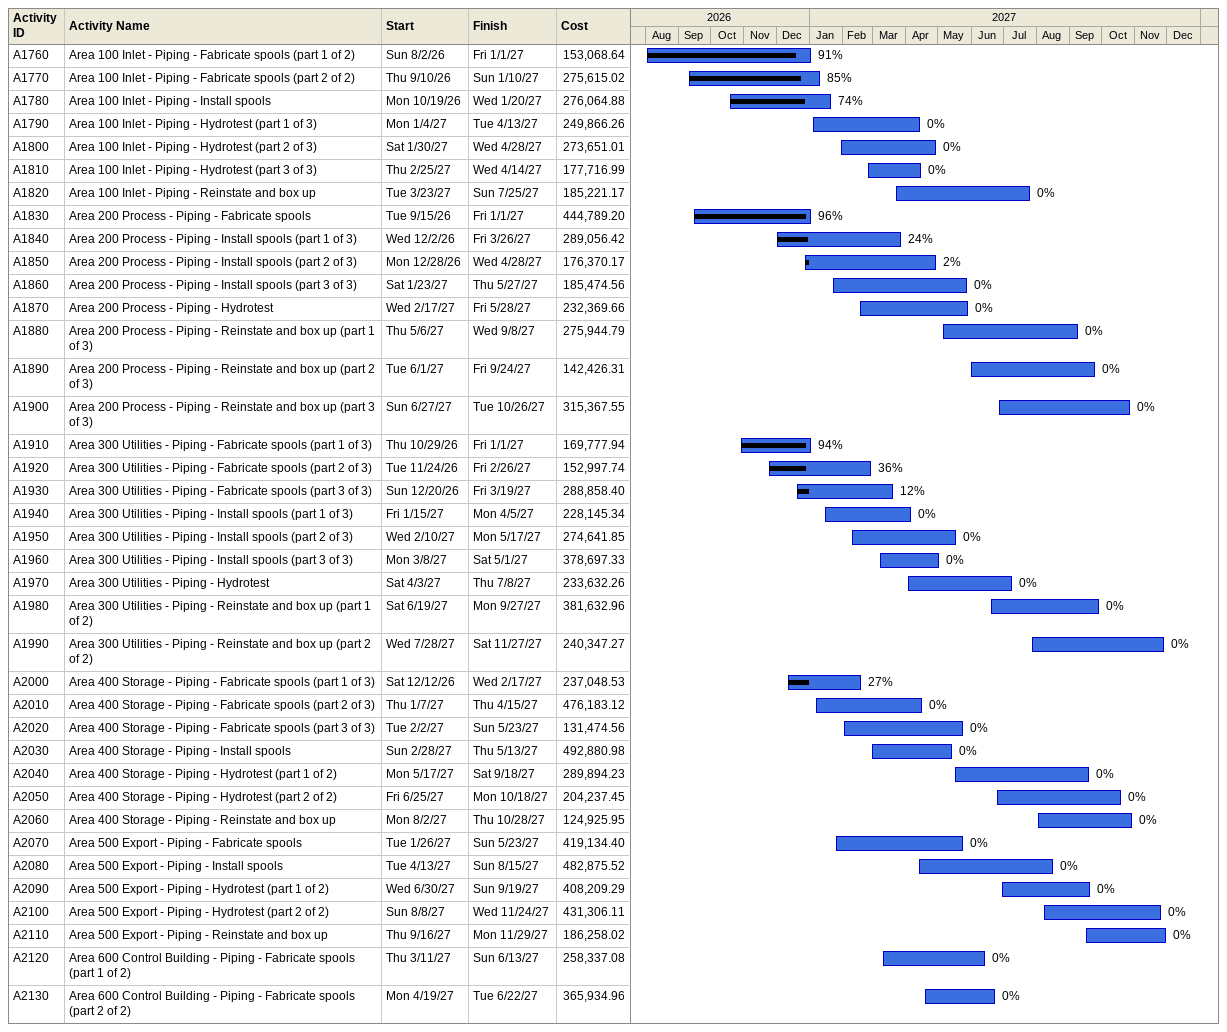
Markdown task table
| ID | Task | Start | Finish | % complete | Cost |
|---|---|---|---|---|---|
| A1760 | Area 100 Inlet - Piping - Fabricate spools (part 1 of 2) | 2026-08-02 | 2027-01-01 | 91 | 153068.64 |
| A1770 | Area 100 Inlet - Piping - Fabricate spools (part 2 of 2) | 2026-09-10 | 2027-01-10 | 85 | 275615.02 |
| A1780 | Area 100 Inlet - Piping - Install spools | 2026-10-19 | 2027-01-20 | 74 | 276064.88 |
| A1790 | Area 100 Inlet - Piping - Hydrotest (part 1 of 3) | 2027-01-04 | 2027-04-13 | 0 | 249866.26 |
| A1800 | Area 100 Inlet - Piping - Hydrotest (part 2 of 3) | 2027-01-30 | 2027-04-28 | 0 | 273651.01 |
| A1810 | Area 100 Inlet - Piping - Hydrotest (part 3 of 3) | 2027-02-25 | 2027-04-14 | 0 | 177716.99 |
| A1820 | Area 100 Inlet - Piping - Reinstate and box up | 2027-03-23 | 2027-07-25 | 0 | 185221.17 |
| A1830 | Area 200 Process - Piping - Fabricate spools | 2026-09-15 | 2027-01-01 | 96 | 444789.20 |
| A1840 | Area 200 Process - Piping - Install spools (part 1 of 3) | 2026-12-02 | 2027-03-26 | 24 | 289056.42 |
| A1850 | Area 200 Process - Piping - Install spools (part 2 of 3) | 2026-12-28 | 2027-04-28 | 2 | 176370.17 |
| A1860 | Area 200 Process - Piping - Install spools (part 3 of 3) | 2027-01-23 | 2027-05-27 | 0 | 185474.56 |
| A1870 | Area 200 Process - Piping - Hydrotest | 2027-02-17 | 2027-05-28 | 0 | 232369.66 |
| A1880 | Area 200 Process - Piping - Reinstate and box up (part 1 of 3) | 2027-05-06 | 2027-09-08 | 0 | 275944.79 |
| A1890 | Area 200 Process - Piping - Reinstate and box up (part 2 of 3) | 2027-06-01 | 2027-09-24 | 0 | 142426.31 |
| A1900 | Area 200 Process - Piping - Reinstate and box up (part 3 of 3) | 2027-06-27 | 2027-10-26 | 0 | 315367.55 |
| A1910 | Area 300 Utilities - Piping - Fabricate spools (part 1 of 3) | 2026-10-29 | 2027-01-01 | 94 | 169777.94 |
| A1920 | Area 300 Utilities - Piping - Fabricate spools (part 2 of 3) | 2026-11-24 | 2027-02-26 | 36 | 152997.74 |
| A1930 | Area 300 Utilities - Piping - Fabricate spools (part 3 of 3) | 2026-12-20 | 2027-03-19 | 12 | 288858.40 |
| A1940 | Area 300 Utilities - Piping - Install spools (part 1 of 3) | 2027-01-15 | 2027-04-05 | 0 | 228145.34 |
| A1950 | Area 300 Utilities - Piping - Install spools (part 2 of 3) | 2027-02-10 | 2027-05-17 | 0 | 274641.85 |
| A1960 | Area 300 Utilities - Piping - Install spools (part 3 of 3) | 2027-03-08 | 2027-05-01 | 0 | 378697.33 |
| A1970 | Area 300 Utilities - Piping - Hydrotest | 2027-04-03 | 2027-07-08 | 0 | 233632.26 |
| A1980 | Area 300 Utilities - Piping - Reinstate and box up (part 1 of 2) | 2027-06-19 | 2027-09-27 | 0 | 381632.96 |
| A1990 | Area 300 Utilities - Piping - Reinstate and box up (part 2 of 2) | 2027-07-28 | 2027-11-27 | 0 | 240347.27 |
| A2000 | Area 400 Storage - Piping - Fabricate spools (part 1 of 3) | 2026-12-12 | 2027-02-17 | 27 | 237048.53 |
| A2010 | Area 400 Storage - Piping - Fabricate spools (part 2 of 3) | 2027-01-07 | 2027-04-15 | 0 | 476183.12 |
| A2020 | Area 400 Storage - Piping - Fabricate spools (part 3 of 3) | 2027-02-02 | 2027-05-23 | 0 | 131474.56 |
| A2030 | Area 400 Storage - Piping - Install spools | 2027-02-28 | 2027-05-13 | 0 | 492880.98 |
| A2040 | Area 400 Storage - Piping - Hydrotest (part 1 of 2) | 2027-05-17 | 2027-09-18 | 0 | 289894.23 |
| A2050 | Area 400 Storage - Piping - Hydrotest (part 2 of 2) | 2027-06-25 | 2027-10-18 | 0 | 204237.45 |
| A2060 | Area 400 Storage - Piping - Reinstate and box up | 2027-08-02 | 2027-10-28 | 0 | 124925.95 |
| A2070 | Area 500 Export - Piping - Fabricate spools | 2027-01-26 | 2027-05-23 | 0 | 419134.40 |
| A2080 | Area 500 Export - Piping - Install spools | 2027-04-13 | 2027-08-15 | 0 | 482875.52 |
| A2090 | Area 500 Export - Piping - Hydrotest (part 1 of 2) | 2027-06-30 | 2027-09-19 | 0 | 408209.29 |
| A2100 | Area 500 Export - Piping - Hydrotest (part 2 of 2) | 2027-08-08 | 2027-11-24 | 0 | 431306.11 |
| A2110 | Area 500 Export - Piping - Reinstate and box up | 2027-09-16 | 2027-11-29 | 0 | 186258.02 |
| A2120 | Area 600 Control Building - Piping - Fabricate spools (part 1 of 2) | 2027-03-11 | 2027-06-13 | 0 | 258337.08 |
| A2130 | Area 600 Control Building - Piping - Fabricate spools (part 2 of 2) | 2027-04-19 | 2027-06-22 | 0 | 365934.96 |
